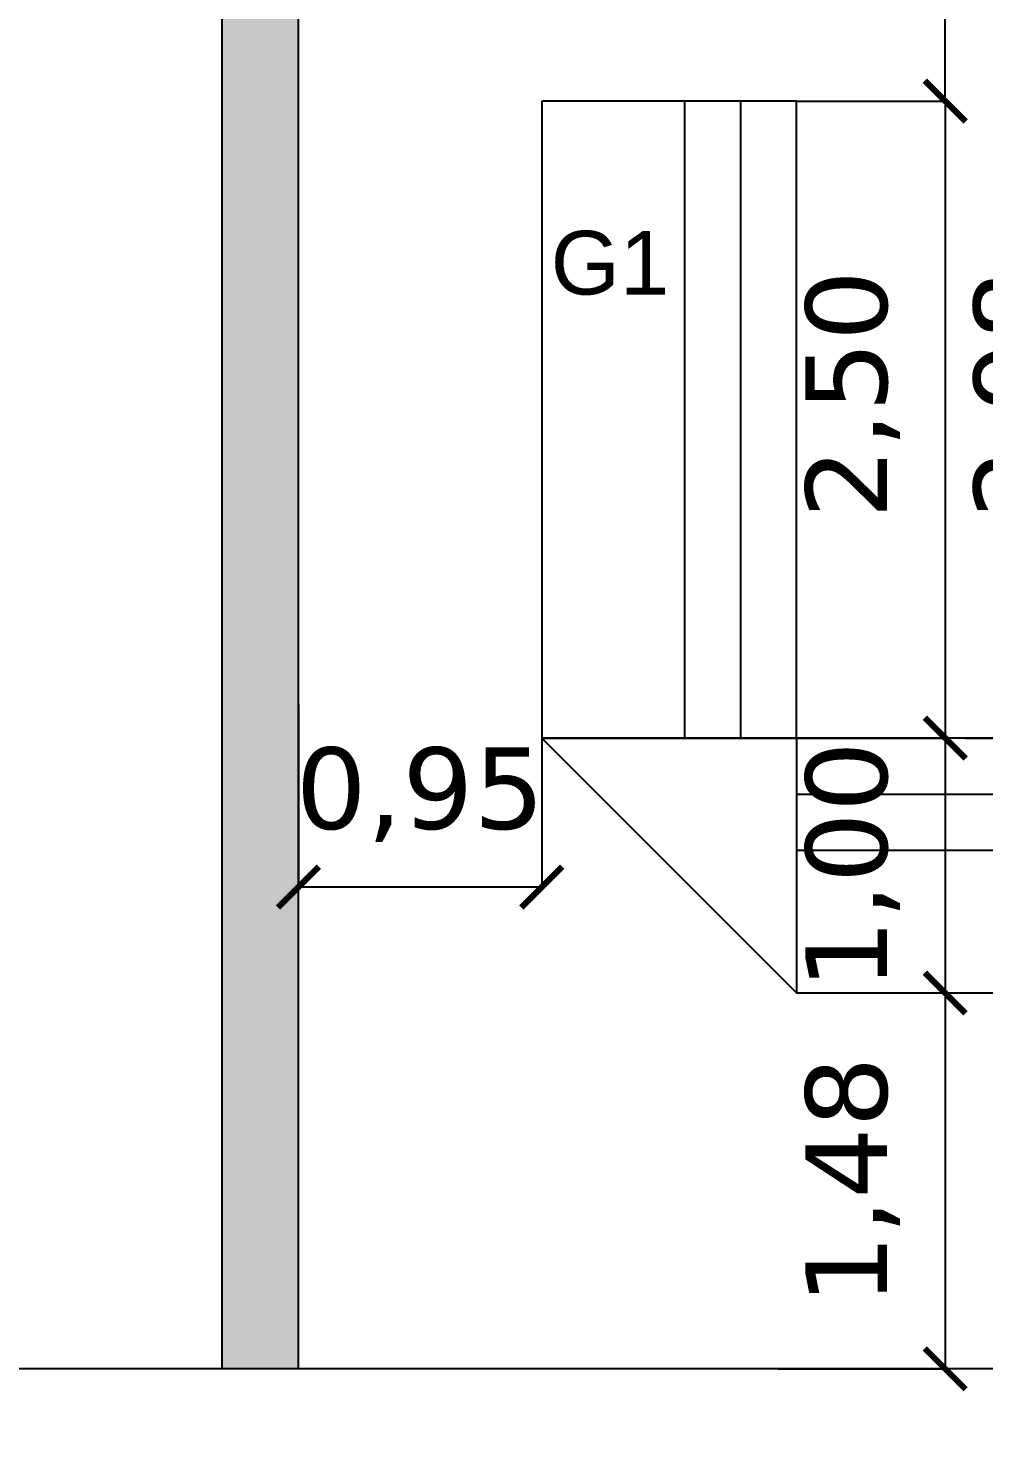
# Model space of a CAD drawing. Header units: millimetres. Extents: x 58411 to 366943, y -302717 to -95300.
# Drawn here: x 200281 to 204028, y -212451 to -206850 of the extents above; entities that cross this region are included whole.
import ezdxf

# ---------------------------------------------------------------- set-up
doc = ezdxf.new("R2010")
doc.units = ezdxf.units.MM
doc.header["$LTSCALE"] = 1000
for name, color, linetype in [('A-Cotas 100', 191, 'Continuous'), ('A-EQ', 200, 'Continuous'), ('A-Mur-Nuevo', 5, 'Continuous'), ('A-murhatch', 34, 'Continuous'), ('A-Muros', 3, 'Continuous'), ('TXT-LOC', 2, 'Continuous')]:
    doc.layers.add(name, color=color, linetype=linetype)
doc.styles.add('A-Verdana', font='verdana.ttf')
doc.styles.add('SB-50', font='swissel.ttf', dxfattribs={"height": 100})
doc.dimstyles.new('A-V-200', dxfattribs={"dimscale": 2, "dimtxt": 160, "dimasz": 80, "dimexe": 0, "dimexo": 0, "dimgap": 80, "dimtad": 1, "dimlfac": 0.001, "dimzin": 1, "dimtxsty": 'A-Verdana', "dimblk": 'ARCHTICK', "dimcen": 0, "dimclrd": 256, "dimclre": 24, "dimadec": 0, "dimazin": 0, "dimtfac": 1, "dimtmove": 0, "dimatfit": 3, "dimldrblk": 'DOTSMALL', "dimfxl": 1.25, "dimarcsym": 0})

# ---------------------------------------------------------------- blocks, each defined once
blk = doc.blocks.new('heladera larga')
for p, q in [((1444.3344, 721.9629), (1446.8344, 721.9629)), ((1444.3344, 721.7429), (1446.8344, 721.7429))]:
    blk.add_line(p, q)
for points in [[(1444.3344, 722.5229), (1446.8344, 722.5229), (1446.8344, 721.5229), (1444.3344, 721.5229), (1444.3344, 722.5229)], [(1446.8344, 721.5229), (1446.8344, 722.5229)]]:
    blk.add_lwpolyline(points)
blk = doc.blocks.new('_ArchTick')
at = {"color": 0, "linetype": 'ByBlock', "const_width": 0.15}
blk.add_lwpolyline([(-0.5, -0.5), (0.5, 0.5)], dxfattribs=at)
blk = doc.blocks.new('*D50')
at = {"layer": 'A-Cotas 100', "color": 24, "lineweight": -2, "transparency": 16777216}
for p, q in [((201340, -209502.9), (201340, -210219.8)), ((202294.6, -209635.1), (202294.6, -210219.8))]:
    blk.add_line(p, q, dxfattribs=at)
at = {"layer": 'A-Cotas 100', "lineweight": -2, "transparency": 16777216}
blk.add_line((202294.6, -210219.8), (201340, -210219.8), dxfattribs=at)
at = {"layer": 'DEFPOINTS', "color": 0, "transparency": 16777216}
for p in [(201340, -209502.9), (202294.6, -209635.1), (201340, -210219.8)]:
    blk.add_point(p, dxfattribs=at)
at = {"layer": 'A-Cotas 100', "lineweight": -2, "transparency": 16777216, "xscale": 160, "yscale": 160, "zscale": 160, "rotation": 180}
blk.add_blockref('_ArchTick', (201340, -210219.8), dxfattribs=at)
at = {"layer": 'A-Cotas 100', "lineweight": -2, "transparency": 16777216, "xscale": 160, "yscale": 160, "zscale": 160}
blk.add_blockref('_ArchTick', (202294.6, -210219.8), dxfattribs=at)
at = {"layer": 'A-Cotas 100', "color": 0, "transparency": 16777216, "insert": (201817.3, -209856.8), "char_height": 320, "attachment_point": 5, "style": 'A-Verdana'}
blk.add_mtext('0,95', dxfattribs=at)
blk = doc.blocks.new('_DotSmall')
at = {"color": 0, "linetype": 'ByBlock', "const_width": 0.5}
blk.add_lwpolyline([(-0.0625, 0, 1), (0.0625, 0, 1)], format="xyb", close=True, dxfattribs=at)
blk = doc.blocks.new('*D51')
at = {"layer": 'A-Cotas 100', "lineweight": -2, "transparency": 16777216}
for p, q in [((203877.8, -206650.7), (203877.8, -204970.1)), ((203877.8, -207135.1), (203877.8, -206650.7))]:
    blk.add_line(p, q, dxfattribs=at)
at = {"layer": 'A-Cotas 100', "color": 24, "lineweight": -2, "transparency": 16777216}
for p, q in [((202285.7, -206650.7), (203877.8, -206650.7)), ((203294.6, -207135.1), (203877.8, -207135.1))]:
    blk.add_line(p, q, dxfattribs=at)
at = {"layer": 'DEFPOINTS', "color": 0, "transparency": 16777216}
for p in [(202285.7, -206650.7), (203294.6, -207135.1), (203877.8, -207135.1)]:
    blk.add_point(p, dxfattribs=at)
at = {"layer": 'A-Cotas 100', "lineweight": -2, "transparency": 16777216, "xscale": 160, "yscale": 160, "zscale": 160}
for p, rotation in [((203877.8, -206650.7), 90), ((203877.8, -207135.1), 270)]:
    blk.add_blockref('_ArchTick', p, dxfattribs=dict(at, rotation=rotation))
at = {"layer": 'A-Cotas 100', "color": 0, "transparency": 16777216, "insert": (203514.4, -205602), "char_height": 320, "attachment_point": 5, "rotation": 90, "style": 'A-Verdana'}
blk.add_mtext('0,48', dxfattribs=at)
blk = doc.blocks.new('*D52')
at = {"layer": 'A-Cotas 100', "color": 24, "lineweight": -2, "transparency": 16777216}
for p, q in [((203293.1, -207135.1), (203877.8, -207135.1)), ((203296.4, -209635.1), (203877.8, -209635.1))]:
    blk.add_line(p, q, dxfattribs=at)
at = {"layer": 'A-Cotas 100', "lineweight": -2, "transparency": 16777216}
blk.add_line((203877.8, -207135.1), (203877.8, -209635.1), dxfattribs=at)
at = {"layer": 'DEFPOINTS', "color": 0, "transparency": 16777216}
for p in [(203293.1, -207135.1), (203296.4, -209635.1), (203877.8, -209635.1)]:
    blk.add_point(p, dxfattribs=at)
at = {"layer": 'A-Cotas 100', "lineweight": -2, "transparency": 16777216, "xscale": 160, "yscale": 160, "zscale": 160}
for p, rotation in [((203877.8, -207135.1), 90), ((203877.8, -209635.1), 270)]:
    blk.add_blockref('_ArchTick', p, dxfattribs=dict(at, rotation=rotation))
at = {"layer": 'A-Cotas 100', "color": 0, "transparency": 16777216, "insert": (203514.7, -208286), "char_height": 320, "attachment_point": 5, "rotation": 90, "style": 'A-Verdana'}
blk.add_mtext('2,50', dxfattribs=at)
blk = doc.blocks.new('*D53')
at = {"layer": 'A-Cotas 100', "color": 24, "lineweight": -2, "transparency": 16777216}
for p, q in [((203293.1, -209635.1), (203877.8, -209635.1)), ((203294.6, -210635.1), (203877.8, -210635.1))]:
    blk.add_line(p, q, dxfattribs=at)
at = {"layer": 'A-Cotas 100', "lineweight": -2, "transparency": 16777216}
blk.add_line((203877.8, -209635.1), (203877.8, -210635.1), dxfattribs=at)
at = {"layer": 'DEFPOINTS', "color": 0, "transparency": 16777216}
for p in [(203293.1, -209635.1), (203294.6, -210635.1), (203877.8, -210635.1)]:
    blk.add_point(p, dxfattribs=at)
at = {"layer": 'A-Cotas 100', "lineweight": -2, "transparency": 16777216, "xscale": 160, "yscale": 160, "zscale": 160}
for p, rotation in [((203877.8, -209635.1), 90), ((203877.8, -210635.1), 270)]:
    blk.add_blockref('_ArchTick', p, dxfattribs=dict(at, rotation=rotation))
at = {"layer": 'A-Cotas 100', "color": 0, "transparency": 16777216, "insert": (203514.8, -210135.1), "char_height": 320, "attachment_point": 5, "rotation": 90, "style": 'A-Verdana'}
blk.add_mtext('1,00', dxfattribs=at)
blk = doc.blocks.new('*D54')
at = {"layer": 'A-Cotas 100', "color": 24, "lineweight": -2, "transparency": 16777216}
for p, q in [((203293.1, -210635.1), (203877.8, -210635.1)), ((203222.3, -212110.7), (203877.8, -212110.7))]:
    blk.add_line(p, q, dxfattribs=at)
at = {"layer": 'A-Cotas 100', "lineweight": -2, "transparency": 16777216}
blk.add_line((203877.8, -210635.1), (203877.8, -212110.7), dxfattribs=at)
at = {"layer": 'DEFPOINTS', "color": 0, "transparency": 16777216}
for p in [(203293.1, -210635.1), (203222.3, -212110.7), (203877.8, -212110.7)]:
    blk.add_point(p, dxfattribs=at)
at = {"layer": 'A-Cotas 100', "lineweight": -2, "transparency": 16777216, "xscale": 160, "yscale": 160, "zscale": 160}
for p, rotation in [((203877.8, -210635.1), 90), ((203877.8, -212110.7), 270)]:
    blk.add_blockref('_ArchTick', p, dxfattribs=dict(at, rotation=rotation))
at = {"layer": 'A-Cotas 100', "color": 0, "transparency": 16777216, "insert": (203514.4, -211372.9), "char_height": 320, "attachment_point": 5, "rotation": 90, "style": 'A-Verdana'}
blk.add_mtext('1,48', dxfattribs=at)
blk = doc.blocks.new('*D56')
at = {"layer": 'A-Cotas 100', "color": 24, "lineweight": -2, "transparency": 16777216}
for p, q in [((204128.6, -206650.7), (204538.3, -206650.7)), ((203956.8, -209635.1), (204538.3, -209635.1))]:
    blk.add_line(p, q, dxfattribs=at)
at = {"layer": 'A-Cotas 100', "lineweight": -2, "transparency": 16777216}
blk.add_line((204538.3, -206650.7), (204538.3, -209635.1), dxfattribs=at)
at = {"layer": 'DEFPOINTS', "color": 0, "transparency": 16777216}
for p in [(204128.6, -206650.7), (203956.8, -209635.1), (204538.3, -209635.1)]:
    blk.add_point(p, dxfattribs=at)
at = {"layer": 'A-Cotas 100', "lineweight": -2, "transparency": 16777216, "xscale": 160, "yscale": 160, "zscale": 160}
for p, rotation in [((204538.3, -206650.7), 90), ((204538.3, -209635.1), 270)]:
    blk.add_blockref('_ArchTick', p, dxfattribs=dict(at, rotation=rotation))
at = {"layer": 'A-Cotas 100', "color": 0, "transparency": 16777216, "insert": (204174.8, -208286), "char_height": 320, "attachment_point": 5, "rotation": 90, "style": 'A-Verdana'}
blk.add_mtext('2,98', dxfattribs=at)

msp = doc.modelspace()

# ---------------------------------------------------------------- hatches: boundary and pattern name
at = {"layer": 'A-murhatch'}
msp.add_hatch(color=256, dxfattribs=at).paths.add_polyline_path([(201340, -206650.675), (201325.701, -206650.675), (201040, -206650.675), (201040, -212110.675), (201340, -212110.675)])

# ---------------------------------------------------------------- linework, layer by layer
at = {"layer": 'A-EQ', "color": 0}
msp.add_lwpolyline([(203294.566, -210635.093), (202294.566, -209635.093)], dxfattribs=at)
at = {"layer": 'A-Mur-Nuevo', "ltscale": 500}
msp.add_circle((204294.377, -216386.967), 40772.57, dxfattribs=at)
at = {"layer": 'A-Muros'}
for points in [[(201040, -212110.675), (201040, -206650.675)], [(201340, -212110.675), (201340, -206650.675)], [(206325.701, -212110.675), (200036.577, -212110.675), (200036.577, -212350.675)]]:
    msp.add_lwpolyline(points, dxfattribs=at)

# ---------------------------------------------------------------- block references
at = {"layer": 'A-EQ', "color": 0, "xscale": -1000, "yscale": 1000, "zscale": 1000}
for p, rotation in [((924817.483, 1237199.305), 89.99999999999336), ((-1241039.832, 511887.825), 180)]:
    msp.add_blockref('heladera larga', p, dxfattribs=dict(at, rotation=rotation))

# ---------------------------------------------------------------- texts
at = {"layer": 'TXT-LOC', "style": 'SB-50'}
msp.add_text('G1', height=250, dxfattribs=at).set_placement((202329.596, -207894.241))

# ---------------------------------------------------------------- dimensions: what is measured, and where the dimension line sits
at = {"layer": 'A-Cotas 100'}
for base, p1, p2, angle, picture, middle in [((203877.814, -207135.093), (202285.701, -206650.675), (203294.566, -207135.093), 270, '*D51', (203877.814, -205602.021)), ((204538.252, -209635.093), (204128.597, -206650.675), (203956.793, -209635.093), 270, '*D56', (204538.252, -208285.996)), ((203877.814, -209635.093), (203293.126, -207135.093), (203296.355, -209635.093), 270, '*D52', (203877.814, -208285.996)), ((201340, -210219.781), (202294.566, -209635.093), (201340, -209502.94), 180, '*D50', (201817.283, -210219.781)), ((203877.814, -210635.093), (203293.126, -209635.093), (203294.566, -210635.093), 270, '*D53', (203877.814, -210135.093)), ((203877.814, -212110.675), (203293.126, -210635.093), (203222.342, -212110.675), 270, '*D54', (203877.814, -211372.884))]:
    dim = msp.add_linear_dim(base=base, p1=p1, p2=p2, angle=angle, dimstyle='A-V-200', dxfattribs=at)
    dim.commit()
    dim.dimension.update_dxf_attribs({"geometry": picture, "text_midpoint": middle, "dimtype": 160})

doc.saveas('drawing.dxf')
